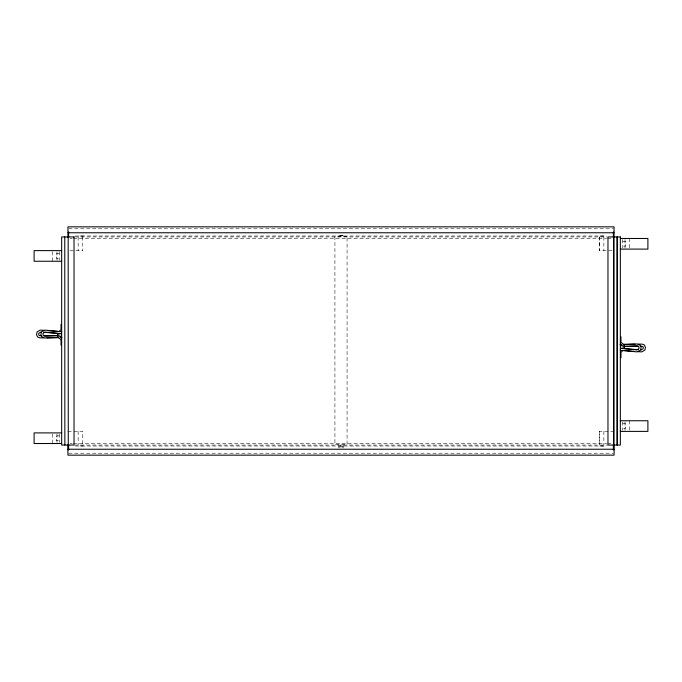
<?xml version="1.0" encoding="UTF-8"?>
<svg xmlns="http://www.w3.org/2000/svg" width="682" height="682" viewBox="0 0 682 682"><rect width="100%" height="100%" fill="white"/><g stroke="black" fill="none" stroke-linecap="round" stroke-linejoin="round"><path stroke-width="0.51" stroke-dasharray="3.41 2.56" d="M338.835 447.98L338.835 446.002M339.926 447.98L339.926 446.002M342.091 447.98L342.091 446.002M343.182 447.98L343.182 446.002M68.643 228.785L613.357 228.785M75.404 235.998L606.596 235.998M74.909 236.944L607.091 236.944M70.084 238.47L72.215 238.47M73.281 238.47L606.596 238.47M607.662 238.47L611.916 238.47M622.777 241.317L625.513 241.317L625.513 246.1L622.777 246.1M69.939 250.618L82.769 250.618M612.061 250.618L599.231 250.618L599.231 236.944M59.223 253.619L56.487 253.619L56.487 258.401L59.223 258.401M622.777 423.599L625.513 423.599L625.513 428.381L622.777 428.381M67.953 431.382L82.769 431.382L82.718 445.056M614.047 431.382L599.231 431.382L599.231 445.056M59.223 435.9L56.487 435.9L56.487 440.683L59.223 440.683M70.084 443.53L72.215 443.53M73.281 443.53L606.596 443.53M607.662 443.53L611.916 443.53M74.517 445.056L607.483 445.056M75.404 446.002L606.596 446.002M68.643 453.215L613.357 453.215M629.435 238.47L629.435 248.035M629.435 420.751L629.435 430.316M625.01 239.527L625.01 248.035M625.01 421.808L625.01 430.316M622.777 239.527L622.777 248.035M622.777 421.808L622.777 430.316M603.868 236.944L603.868 250.618M603.868 431.382L603.868 445.056M603.621 235.998L598.643 235.998M603.621 446.002L598.643 446.002M599.282 236.944L599.282 250.618M599.282 431.382L599.282 445.056M343.489 446.002L338.511 446.002M83.357 235.998L78.37 235.998M83.357 446.002L78.37 446.002M82.769 236.944L82.718 250.618M78.132 236.944L78.132 250.618M78.132 431.382L78.132 445.056M59.223 251.684L59.223 260.192M59.223 433.965L59.223 442.473M56.99 251.684L56.99 260.192M56.99 433.965L56.99 442.473M52.565 251.684L52.565 261.249M52.565 433.965L52.565 443.53M343.489 235.29L338.511 235.674L343.489 235.29M347.07 236.62L334.922 236.62L334.922 444.732L347.07 444.732L347.07 236.62"/><path stroke-width="1.02" d="M58.831 333.848L58.831 335.621L61.337 337.752M623.169 348.152L623.169 346.379L620.663 344.248M59.002 331.58L61.022 329.636L61.022 324.291M622.998 350.42L620.978 352.364L620.978 357.709M61.551 335.757L60.476 336.397L60.741 337.616L61.985 337.735M620.449 346.243L621.524 345.603L621.259 344.384L620.015 344.265M40.894 332.04L38.9 333.166L38.652 334.41L39.181 335.544L41.841 335.894M641.106 349.96L643.1 348.834L643.348 347.59L642.819 346.456L640.159 346.106M61.781 331.742L44.952 330.114L41.457 331.836L40.86 334.64L42.156 337.079L44.842 338.025L57.697 337.394L57.603 335.433L45.131 336.047L43.529 335.476L42.932 334.351L43.188 333.174L45.319 332.125L61.61 333.711L58.49 333.464M623.51 348.536L620.39 348.289L636.681 349.875L638.812 348.826L639.068 347.65L638.471 346.524L636.869 345.953L624.397 346.567L624.303 344.606L637.159 343.975L639.844 344.922L641.14 347.36L640.543 350.164L637.048 351.886L620.219 350.258M43.776 337.854L39.871 337.888L37.629 337.01L36.547 334.666L37.101 331.878L40.255 330.105L43.998 330.327M638.224 344.146L642.129 344.112L644.371 344.99L645.453 347.334L644.899 350.122L641.745 351.895L638.002 351.673M43.665 335.876L57.373 335.783M46.939 337.837L58.558 337.752M623.442 344.248L635.061 344.163M624.627 346.217L638.335 346.124M67.953 232.767L614.047 232.767M620.296 238.47L647.9 238.47L647.9 249.101L620.296 249.101M61.704 250.618L34.1 250.618L34.1 261.249L61.704 261.249M620.296 420.751L647.9 420.751L647.9 431.382L620.296 431.382M61.704 432.9L34.1 432.9L34.1 443.53L61.704 443.53M67.74 445.056L67.953 455.158L614.047 455.158L614.26 445.056M67.953 449.233L614.047 449.233M624.559 348.621L638.275 349.73M623.254 350.48L633.791 351.332M48.209 330.668L58.746 331.52M43.725 332.27L57.441 333.379M624.303 344.606L624.397 346.567M57.697 337.394L57.603 335.433M624.567 348.596L624.345 345.399L620.978 342.168L620.978 336.823M617.236 236.944L617.236 445.056M617.142 236.944L617.142 445.056M614.047 236.944L614.047 226.842L67.953 226.842L67.953 236.944M613.817 236.944L613.817 445.056M613.723 236.944L613.723 445.056M613.357 231.974L613.357 237.293M613.357 444.707L613.357 450.026M68.643 231.974L68.643 237.293M68.643 444.707L68.643 450.026M68.183 236.944L68.277 445.056M64.764 236.944L64.858 445.056M61.022 345.177L61.022 339.832L57.655 336.601L57.433 333.404M74.031 236.944L61.661 236.944L61.661 445.056L74.031 445.056L74.031 236.944M620.339 236.944L607.969 236.944L607.969 445.056L620.339 445.056L620.339 236.944"/></g></svg>
